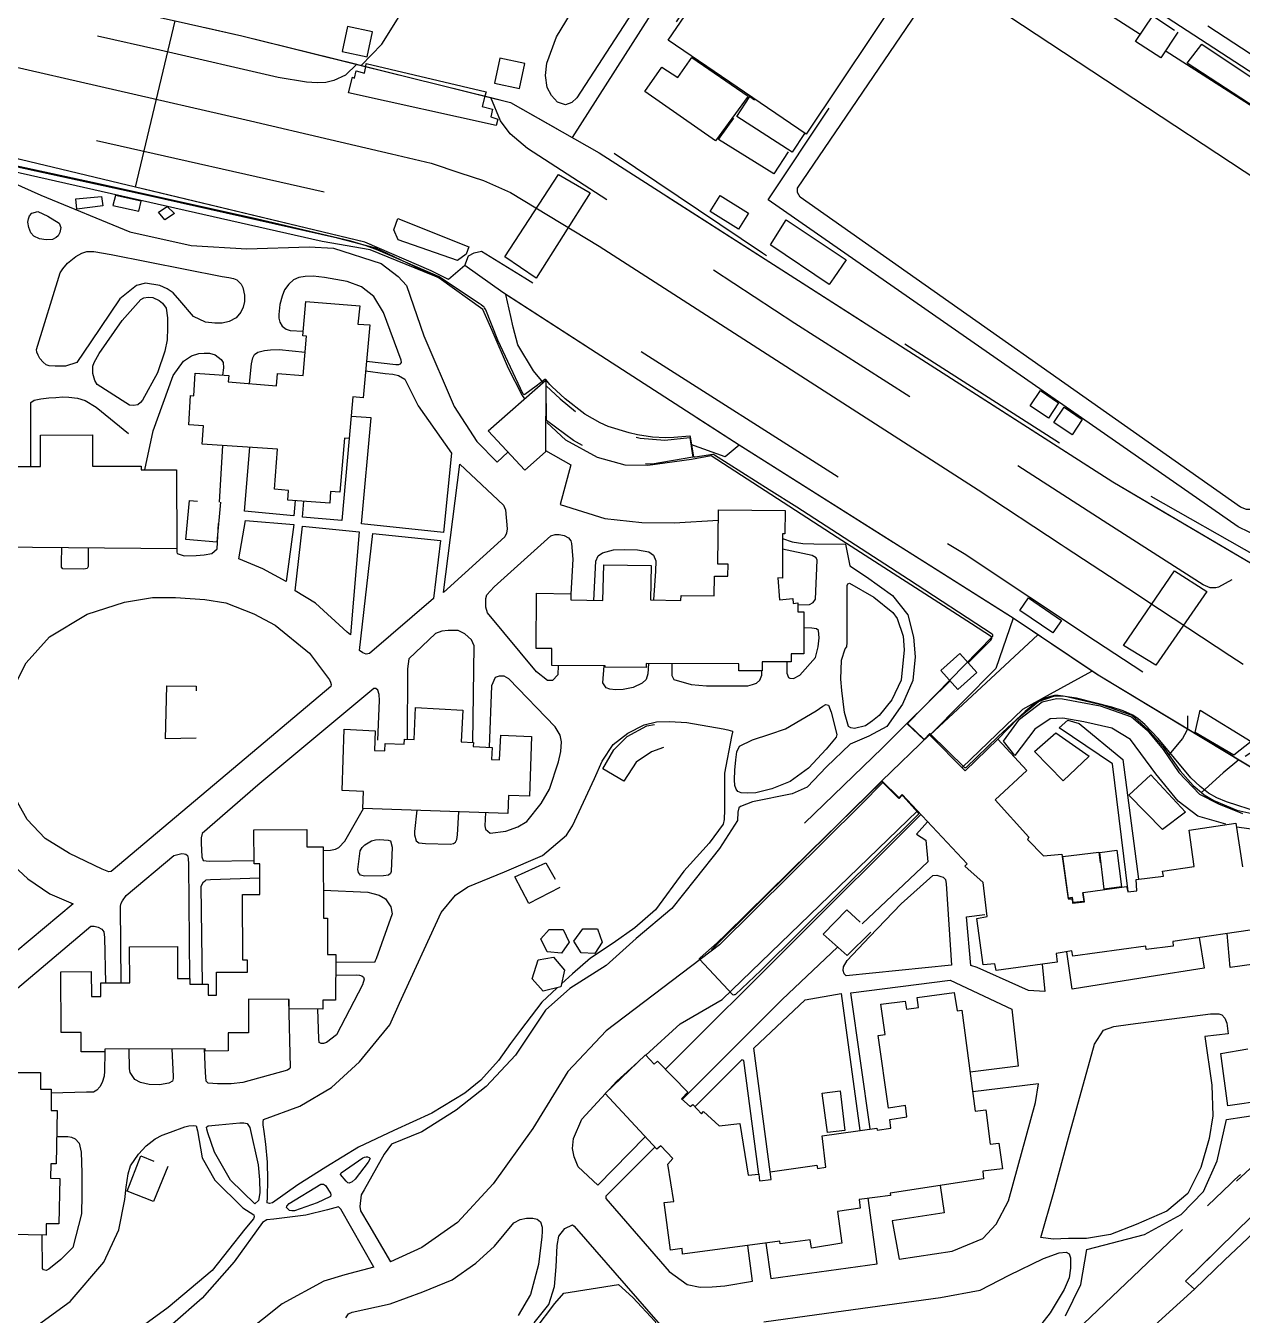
# Model space of a CAD drawing. Header units: millimetres. Extents: x 198785 to 203305, y 542885 to 545889.
# Drawn here: x 201172.5 to 201362.6, y 544609.9 to 544811.3 of the extents above; entities that cross this region are included whole.
import ezdxf

# ---------------------------------------------------------------- set-up
doc = ezdxf.new("R2010")
doc.units = ezdxf.units.MM
for name, pattern in [('FENCE_25K', [54.3, 28.7, -9.2, -16.4]), ('HIDDEN_BULD_25K', [28.8, 18.4, -10.4]), ('HIDDEN_EMD_25K', [50.97, 33.12, -5.36, 7.13, -5.36]), ('HIDDEN_IN_25K', [56.5, 36.5, -20])]:
    doc.linetypes.add(name, pattern=pattern)
for name, color, linetype in [('A0013114', 253, 'Continuous'), ('A0013118', 253, 'Continuous'), ('A0023214', 253, 'Continuous'), ('A0033324', 253, 'Continuous'), ('A0043325', 253, 'Continuous'), ('A0053326', 253, 'Continuous'), ('B0014111', 253, 'Continuous'), ('B0014115', 253, 'Continuous'), ('B0014116', 253, 'Continuous'), ('B0024120', 253, 'Continuous'), ('B0024127', 253, 'Continuous'), ('C0076117', 253, 'Continuous'), ('C0390130', 253, 'Continuous'), ('F0017111', 253, 'Continuous'), ('F0047224', 253, 'Continuous'), ('G0018117', 253, 'Continuous')]:
    doc.layers.add(name, color=color, linetype=linetype)

msp = doc.modelspace()

# ---------------------------------------------------------------- linework, layer by layer
at = {"layer": 'A0013114'}
for points in [[(201128.76, 544827.42), (201128.79, 544827.42), (201146.76, 544822.91), (201195.87, 544812.01), (201206.28, 544809.7), (201224.89, 544805.08), (201245.15, 544800.04), (201248.26, 544799.26), (201262.11, 544791.42), (201342.36, 544740.01), (201359.05, 544730.21), (201364.75, 544726.86)], [(201365.86, 544694.28), (201350.49, 544703.54), (201340.05, 544709.82), (201326.81, 544718.73), (201283.96, 544745.76), (201247.52, 544769.28), (201247.05, 544769.58), (201241.09, 544773.83), (201238.57, 544771.63), (201235.84, 544772.97), (201225.48, 544777.48), (201162.65, 544792.5), (201129.3, 544801.26), (201125.71, 544802.21), (201114.81, 544804.68), (201113.61, 544805.13), (201107.5, 544804.49), (201078.01, 544791.94), (201045.3, 544777.6)]]:
    msp.add_lwpolyline(points, dxfattribs=at)
at = {"layer": 'A0013118'}
for points in [[(201257.92, 544793.79), (201302.2, 544863.15), (201320.83, 544890.97), (201330.63, 544888.95), (201346.07, 544878.79), (201348.27, 544881.61), (201361.34, 544874), (201357.63, 544867.64), (201356.94, 544866.15), (201357.08, 544865.32)], [(201256.85, 544798.89), (201255.59, 544799.31), (201254.65, 544800.39), (201253.98, 544801.64), (201253.73, 544803.52), (201253.92, 544805.42), (201255.41, 544809.52), (201267.58, 544829.51), (201275.85, 544837.21), (201277.48, 544837.91), (201279.71, 544838.25), (201280.92, 544837.88), (201281.58, 544837.38), (201281.91, 544836.24), (201281.7, 544835.55), (201258.59, 544800.02), (201257.81, 544799.3), (201256.85, 544798.89)], [(201313.61, 544836.83), (201396.4, 544782.95), (201394.01, 544779.51), (201379.12, 544789.05)], [(201346.61, 544809.89), (201310.98, 544832.73)], [(201224.89, 544805.08), (201228.13, 544808.39), (201238.1, 544824.34)], [(201363.86, 544735.7), (201363.25, 544735.73), (201362.3, 544736.08), (201293.49, 544784.49), (201293.1, 544785.21), (201293.11, 544785.91), (201315.19, 544818.36), (201316.23, 544818.67), (201317.12, 544818.42), (201321.7, 544815.73), (201386.86, 544772.77), (201387.17, 544772.14), (201386.99, 544771.19), (201386.19, 544768.77), (201386.08, 544767.28), (201368.07, 544739.82), (201365, 544736.19), (201363.86, 544735.7)], [(201399.87, 544789.14), (201397.19, 544785.07), (201357.2, 544811.21)], [(201377.86, 544789.86), (201350.71, 544807.26)], [(201373.9, 544737.38), (201372.38, 544738.63), (201366.47, 544731.46), (201365.38, 544731.34), (201361.95, 544733), (201288.48, 544784.09), (201298.04, 544798.41)], [(201166.23, 544788.67), (201174.88, 544784.8), (201188.75, 544779.08), (201198.36, 544776.93), (201207.06, 544776.4), (201216.8, 544776.75), (201220.58, 544776.51), (201228.05, 544774.12), (201230.68, 544772.12), (201232.01, 544770.72), (201234.72, 544762.82), (201239.43, 544751.78), (201243, 544746.35), (201246.16, 544743.1), (201247.85, 544744.67)], [(201175.68, 544777.83), (201174.64, 544778), (201173.77, 544778.38), (201173.28, 544778.93), (201172.96, 544779.74), (201172.85, 544780.58), (201172.91, 544781.12), (201173.09, 544781.59), (201173.44, 544781.97), (201174.41, 544782.23), (201175.94, 544781.55), (201177.71, 544780.41), (201177.97, 544779.74), (201177.84, 544778.99), (201177.57, 544778.47), (201177.24, 544778.2), (201176.7, 544777.89), (201175.68, 544777.83)], [(201203.21, 544764.82), (201202.04, 544764.82), (201200.61, 544764.99), (201198.74, 544765.87), (201196.59, 544768.36), (201195.55, 544769.56), (201194.62, 544770.18), (201193.46, 544770.71), (201191.22, 544771.04), (201189.81, 544770.68), (201187.22, 544768.61), (201182.68, 544761.9), (201180.48, 544758.66), (201178.74, 544758.1), (201177.1, 544758.08), (201176.17, 544758.15), (201175.71, 544758.31), (201175.22, 544758.71), (201174.73, 544759.28), (201174.45, 544759.8), (201174.25, 544760.27), (201174.18, 544760.69), (201177.87, 544772.65), (201178.3, 544773.29), (201179.05, 544774.16), (201180.35, 544775.23), (201181.27, 544775.73), (201182.04, 544775.98), (201183.13, 544776.03), (201185.87, 544775.54), (201203.18, 544772.11), (201204.25, 544771.96), (201204.97, 544771.79), (201205.47, 544771.58), (201206.17, 544770.9), (201206.44, 544770.38), (201206.68, 544769.2), (201206.66, 544768.2), (201206.46, 544767.33), (201206.13, 544766.55), (201205.38, 544765.63), (201204.27, 544765.05), (201203.21, 544764.82)], [(201225.75, 544758.9), (201230.34, 544758.37), (201230.78, 544758.38), (201231.05, 544758.44), (201231.2, 544758.67), (201231.18, 544759.01), (201228.4, 544766.48), (201226.9, 544768.99), (201224.95, 544770.5), (201222.75, 544771.3), (201219.2, 544771.96), (201217.41, 544772.14), (201216.17, 544772.11), (201215.17, 544771.94), (201214.32, 544771.57), (201213.6, 544770.88), (201212.94, 544770.01), (201212.55, 544769.01), (201212.19, 544767.73), (201212.04, 544766.14), (201212.05, 544765.59), (201212.2, 544764.96), (201212.58, 544764.35), (201213.17, 544763.88), (201213.82, 544763.66), (201215.87, 544763.56)], [(201189.33, 544751.97), (201188.73, 544752.03), (201188.12, 544752.37), (201183.67, 544755.21), (201183.31, 544755.85), (201182.98, 544756.94), (201182.98, 544758.07), (201183.18, 544758.67), (201183.97, 544760.07), (201187.59, 544765.21), (201190.46, 544768.53), (201190.95, 544768.76), (201191.63, 544768.89), (201192.37, 544768.83), (201193.33, 544768.34), (201193.88, 544767.91), (201194.44, 544767.14), (201194.66, 544765.64), (201194.65, 544764.07), (201194.59, 544762.22), (201194.24, 544760.42), (201193.1, 544757.06), (201190.75, 544752.78), (201190.43, 544752.41), (201190, 544752.08), (201189.33, 544751.97)], [(201253.36, 544755.56), (201251.85, 544757.37), (201249.38, 544761.43), (201248.67, 544764.17), (201248.32, 544765.86), (201247.52, 544769.28)], [(201191.09, 544741.89), (201192.43, 544747.97), (201195.54, 544756.65), (201197.15, 544758.88), (201198.38, 544759.7), (201199.56, 544760.09), (201200.38, 544760.15), (201201.19, 544760.11), (201202.09, 544759.87), (201203.02, 544759.13), (201203.35, 544758.67), (201203.38, 544757.82), (201203.26, 544756.69)], [(201207.47, 544755.37), (201207.79, 544758.44), (201208, 544759.39), (201208.27, 544759.91), (201208.78, 544760.29), (201209.79, 544760.56), (201210.77, 544760.67), (201212.09, 544760.69), (201216.17, 544760.29)], [(201225.61, 544757.36), (201228.64, 544756.97), (201229.85, 544756.84), (201230.74, 544756.63), (201231.73, 544756.08), (201233.82, 544751.9), (201239, 544744.52), (201237.76, 544732.1), (201224.96, 544733.49), (201226.45, 544750.04), (201223.36, 544750.25)], [(201173.32, 544742.44), (201173.29, 544752.4), (201173.8, 544752.77), (201174.87, 544753), (201176.11, 544753.15), (201177.22, 544753.22), (201178.28, 544753.28), (201179.24, 544753.26), (201180.59, 544753.1), (201181.79, 544752.71), (201183.51, 544751.69), (201188.55, 544747.6)], [(201223.05, 544746.78), (201221.91, 544734.01), (201215.72, 544734.52), (201215.97, 544737)], [(201202.8, 544736.84), (201203.28, 544745.69)], [(201214.59, 544737.1), (201214.39, 544734.72), (201206.67, 544735.44), (201207.54, 544745.4)], [(201253.73, 544744.93), (201257.65, 544742.71), (201256.02, 544736.47), (201262.98, 544734.3), (201268.78, 544733.68), (201273.8, 544733.64), (201280.73, 544734.04)], [(201283.96, 544745.76), (201281.78, 544743.91), (201276.42, 544745.85)], [(201237.75, 544722.76), (201240.33, 544742.8), (201247.13, 544736.4), (201247.48, 544735.65), (201247.72, 544732.69), (201247.61, 544732.01), (201247.38, 544731.44), (201237.75, 544722.76)], [(201196.1, 544729.54), (201196.12, 544729.03), (201196.15, 544728.81), (201197.27, 544728.47), (201199.12, 544728.5), (201200.39, 544728.61), (201201.58, 544728.84), (201202.4, 544729.56), (201202.62, 544733.51)], [(201213.17, 544724.46), (201209.55, 544726.45), (201205.81, 544728.01), (201206.82, 544734.01), (201214.41, 544733.35), (201213.17, 544724.46)], [(201223.22, 544716.14), (201222.7, 544716.55), (201217.76, 544721.09), (201214.59, 544723.01), (201215.74, 544733.11), (201224.6, 544732.22), (201223.22, 544716.14)], [(201225.68, 544713.1), (201225.19, 544713.3), (201224.67, 544713.68), (201226.74, 544731.94), (201237.3, 544730.87), (201236.22, 544721.81), (201226.2, 544713.2), (201225.68, 544713.1)], [(201290.73, 544731.16), (201292.27, 544730.64), (201293.93, 544730.41), (201295.65, 544730.33), (201300.58, 544730.3), (201301.25, 544726.93), (201303.86, 544725.2), (201307.93, 544722.26), (201310.32, 544719.27), (201311.23, 544715.78), (201311.47, 544712.68), (201311.09, 544708.98), (201309.51, 544705.32), (201307.03, 544701.83), (201304.24, 544700.28), (201301.33, 544699.07), (201297.64, 544695.51), (201294.6, 544692.35), (201292.25, 544691.28), (201286.08, 544690.05), (201284.19, 544689.34), (201283.9, 544689.13), (201283.77, 544688.43), (201283.69, 544687.14), (201280.92, 544682.74), (201277.11, 544677.96), (201273.46, 544673.4), (201267.86, 544668.71), (201263.18, 544664.49), (201257.5, 544660.89), (201253.72, 544657.52), (201249, 544650.47), (201244.44, 544645.6), (201239.78, 544641.9), (201234.38, 544638.5), (201229.65, 544636.56), (201228.51, 544635.01), (201225.36, 544629.45), (201224.91, 544628.65), (201224.7, 544626.85), (201224.83, 544626.17), (201226.11, 544624), (201229.49, 544618.21)], [(201255.71, 544711.33), (201255.62, 544709.88), (201254.82, 544708.99), (201254.05, 544709.02), (201252.29, 544710.36), (201244.65, 544719.58), (201244.38, 544720.43), (201244.41, 544721.8), (201244.57, 544722.38), (201245.71, 544723.62), (201254.54, 544731.6), (201255.2, 544731.79), (201255.87, 544731.82), (201256.61, 544731.63), (201257.3, 544731.26), (201257.69, 544730.84), (201257.8, 544730.4), (201257.96, 544727.96), (201257.69, 544722.5)], [(201182.23, 544729.68), (201182.27, 544727.21), (201182.25, 544726.81), (201182.1, 544726.51), (201181.56, 544726.37), (201178.3, 544726.46), (201178.1, 544726.71), (201178.11, 544727.42), (201178.13, 544729.72)], [(201261.28, 544721.52), (201261.57, 544727.62), (201261.96, 544728.46), (201262.61, 544728.94), (201264.34, 544729.39), (201266.07, 544729.46), (201268.09, 544729.43), (201269.87, 544729.1), (201270.59, 544728.56), (201270.97, 544727.7), (201270.92, 544726.06), (201270.58, 544721.58)], [(201293.13, 544720.83), (201294.96, 544720.85), (201295.53, 544721.17), (201295.91, 544721.72), (201296.18, 544727.8), (201296.02, 544728.18), (201295.4, 544728.54), (201290.73, 544729.5)], [(201301.98, 544701.48), (201301.43, 544701.59), (201301.06, 544701.82), (201300.41, 544704), (201300.01, 544707.46), (201299.85, 544709.19), (201299.95, 544712.16), (201300.54, 544713.93), (201300.8, 544714.27), (201300.84, 544714.94), (201300.84, 544723.82), (201300.95, 544724.09), (201301.2, 544724.19), (201305.02, 544721.99), (201307.96, 544719.6), (201308.68, 544718.66), (201309.62, 544715.9), (201309.77, 544713.77), (201309.31, 544709.05), (201307.82, 544706), (201305.83, 544703.52), (201304.83, 544702.71), (201303.71, 544701.93), (201301.98, 544701.48)], [(201170.01, 544706.69), (201172.55, 544711.78), (201176.24, 544715.82), (201182.1, 544719.37), (201187.91, 544721.23), (201192.3, 544721.97), (201195.92, 544721.95), (201200.47, 544721.67), (201203.74, 544721.13), (201208.16, 544719.43), (201211.47, 544717.65), (201216.85, 544713.25), (201219.95, 544709.12), (201220.14, 544708.74), (201220.21, 544708.36), (201220.17, 544708.07), (201203.96, 544694.42), (201185.83, 544679.19), (201185.47, 544679.11)], [(201242.35, 544699.34), (201242.59, 544714.41), (201242.14, 544715.36), (201241.09, 544716.31), (201240.06, 544716.8), (201238.52, 544716.8), (201237.52, 544716.68), (201236.52, 544716.34), (201232.34, 544712.39), (201232.13, 544710.84), (201232.11, 544699.81)], [(201291.44, 544711.92), (201291.4, 544710.12), (201291.66, 544709.49), (201291.88, 544709.35), (201292.45, 544709.32), (201293.46, 544709.84), (201295.88, 544712.57), (201296.31, 544714.27), (201296.46, 544715.64), (201296.35, 544716.79), (201296.05, 544717.08), (201295.32, 544717.17), (201294.09, 544717.22)], [(201330.64, 544716.15), (201313.75, 544700.44)], [(201269.82, 544711.65), (201269.7, 544710.03), (201269.45, 544709.18), (201268.84, 544708.6), (201267.4, 544707.92), (201265.87, 544707.6), (201264.63, 544707.56), (201263.76, 544707.65), (201263.18, 544707.86), (201262.69, 544708.64), (201262.86, 544711.31)], [(201273.45, 544711.63), (201273.44, 544709.8), (201273.75, 544709.14), (201276.49, 544708.38), (201278.88, 544708.17), (201285.32, 544708.18), (201286.04, 544708.37), (201286.67, 544708.6), (201287.18, 544709.03), (201287.52, 544709.82), (201287.51, 544710.52)], [(201244.32, 544688.37), (201244.23, 544686.31), (201244.35, 544685.79), (201245.05, 544685.18), (201247.53, 544685.47), (201249.4, 544686.14), (201250.79, 544686.98), (201253.06, 544689.81), (201254.33, 544692.03), (201255.75, 544696.27), (201256.11, 544697.92), (201256.19, 544699.4), (201255.99, 544700.44), (201255.24, 544701.76), (201247.98, 544709.27), (201247.24, 544709.66), (201246.45, 544709.68), (201245.86, 544709.45), (201245.25, 544708.17), (201244.89, 544698.57)], [(201227.54, 544699.68), (201227.79, 544705.9), (201227.7, 544706.83), (201227.5, 544707.51), (201227.2, 544707.75), (201226.9, 544707.75), (201208.78, 544692.66), (201200.07, 544685.11), (201199.93, 544684.45), (201199.89, 544683.58), (201200, 544681.47), (201200.22, 544680.91), (201201.17, 544680.77), (201208.17, 544680.91)], [(201285.23, 544691.38), (201284.3, 544691.45), (201283.79, 544691.65), (201283.5, 544692.01), (201283.31, 544692.61), (201283.25, 544693.5), (201283.29, 544694.97), (201283.44, 544696.62), (201283.63, 544697.84), (201284, 544698.74), (201286.06, 544699.71), (201288.75, 544700.6), (201291.23, 544701.47), (201295.99, 544704.25), (201297.07, 544705.01), (201297.54, 544705.26), (201297.91, 544705.16), (201298.33, 544704.06), (201299.22, 544700.55), (201299.14, 544700.16), (201297.57, 544698.29), (201294.79, 544695.32), (201291.94, 544693.24), (201289.09, 544692.07), (201286.59, 544691.44), (201285.23, 544691.38)], [(201255.54, 544660.99), (201253.14, 544658.77), (201249.79, 544654.41), (201248.25, 544652.28), (201246.38, 544649.67), (201243.63, 544646.59), (201241.09, 544644.55), (201235.94, 544641.41), (201229.99, 544638.72), (201224.48, 544636.12), (201219.38, 544632.99), (201215.01, 544630.24), (201211.08, 544627.43), (201210.57, 544627.29), (201210.24, 544627.43), (201210.26, 544628.28), (201210.35, 544631.03), (201210.26, 544633.77), (201210.01, 544636.6), (201209.77, 544638.57), (201209.59, 544639.59), (201209.59, 544640.07), (201209.66, 544640.45), (201215.32, 544642.54), (201220.27, 544645.45), (201224.65, 544649.46), (201229.39, 544655.23), (201230.89, 544658.58), (201237.43, 544672.74), (201239.67, 544675.48), (201241.59, 544676.77), (201247.3, 544679.14), (201253.22, 544681.69), (201257.01, 544684.86), (201257.94, 544686.32), (201261.39, 544693.7), (201262.55, 544696.39), (201264.29, 544698.99), (201266.59, 544700.77), (201269.12, 544702.07), (201271.08, 544702.55), (201273.08, 544702.62), (201275.82, 544702.44), (201281.48, 544701.47), (201282.18, 544701.31), (201282.91, 544701.09), (201282.92, 544700.91), (201282.76, 544700.26), (201281.69, 544694.5), (201281.7, 544688.8), (201281.63, 544687.27), (201281.49, 544686.54), (201279.27, 544683.6), (201275.33, 544679.23), (201270.91, 544673.2), (201267.66, 544670.37), (201264.29, 544667.99), (201260.74, 544665.64), (201257.91, 544663.2), (201256.22, 544661.63)], [(201344.75, 544676.02), (201342.33, 544695.99), (201333.95, 544701.63), (201335.35, 544702.79), (201337.1, 544702.3), (201343.94, 544696.65), (201346.39, 544677.96)], [(201354.01, 544701.42), (201353.54, 544700.5), (201353.25, 544699.94), (201351.11, 544697.39)], [(201362.02, 544696.59), (201359.58, 544694.58), (201356.19, 544691.5)], [(201185.47, 544679.11), (201184.44, 544679.53), (201179.32, 544681.97), (201175.53, 544684.33), (201172.75, 544687.31), (201170.47, 544691.28)], [(201219, 544682.44), (201220.13, 544682.51), (201220.88, 544682.65), (201221.4, 544682.93), (201222.36, 544683.89), (201225.26, 544689.02)], [(201233.63, 544688.73), (201233.22, 544685.44), (201233.27, 544684.89), (201233.53, 544683.96), (201233.93, 544683.66), (201234.96, 544683.56), (201238.87, 544683.42), (201239.33, 544683.54), (201239.64, 544683.75), (201239.85, 544684.17), (201239.95, 544684.87), (201240.19, 544688.51)], [(201167.77, 544663.79), (201163.71, 544668.92), (201166.08, 544671.65), (201160.01, 544679.39), (201159.74, 544682.36), (201165.54, 544682.42), (201168.1, 544682.36), (201169.23, 544681.36), (201172.81, 544678.02), (201176.29, 544675.68), (201179.91, 544674.1), (201168.7, 544664.75), (201167.77, 544663.79)], [(201225.41, 544678.42), (201224.81, 544678.59), (201224.51, 544678.99), (201224.41, 544679.5), (201224.74, 544682.42), (201225.06, 544682.89), (201225.47, 544683.31), (201226.55, 544683.95), (201227.16, 544684.1), (201227.78, 544684.14), (201228.45, 544684.13), (201229.13, 544684.06), (201229.52, 544683.98), (201229.78, 544682.97), (201229.61, 544679.19), (201229.5, 544678.84), (201229.17, 544678.61), (201228.38, 544678.48), (201225.41, 544678.42)], [(201187.43, 544661.78), (201187.29, 544673.74), (201187.41, 544674.21), (201187.6, 544674.61), (201188.2, 544675.41), (201195.64, 544681.67), (201196.88, 544681.97), (201197.24, 544681.95), (201197.54, 544681.87), (201197.76, 544681.65), (201197.88, 544681.24), (201197.92, 544680.27), (201198.09, 544662.48)], [(201300.68, 544662.89), (201300.36, 544663.2), (201300.21, 544663.72), (201300.28, 544664.27), (201300.84, 544665.24), (201304.33, 544668.97), (201309.27, 544674.11), (201314.21, 544678.52), (201314.85, 544678.57), (201315.47, 544678.41), (201315.86, 544678.27), (201316.19, 544677.92), (201316.32, 544677.22), (201317.17, 544664.56), (201300.68, 544662.89)], [(201200.11, 544661.57), (201199.91, 544676.84), (201200.06, 544677.17), (201200.3, 544677.53), (201200.53, 544677.73), (201200.71, 544677.86), (201201.35, 544677.91), (201209.08, 544678.16)], [(201219.02, 544676.26), (201225.95, 544675.93), (201226.76, 544675.75), (201227.72, 544675.47), (201228.72, 544674.92), (201229.55, 544673.64), (201229.73, 544672.53), (201227.23, 544665.54), (201227.11, 544665.21), (201226.98, 544664.97), (201220.95, 544664.99)], [(201166.27, 544643.47), (201159.51, 544643.19), (201158.35, 544643.1), (201157.24, 544643.11), (201156.23, 544643.25), (201155.39, 544643.61), (201154.77, 544644.06), (201154.28, 544644.54), (201153.98, 544645.19), (201153.94, 544645.79), (201154.1, 544646.41), (201155.6, 544647.93), (201171.22, 544660.95), (201182.65, 544670.62), (201183.18, 544670.63), (201183.83, 544670.47), (201184.39, 544670.15), (201184.69, 544669.76), (201184.8, 544668.87), (201184.97, 544661.77)], [(201234.84, 544504.29), (201238.99, 544507.69), (201260.25, 544527.13), (201272.54, 544538.37), (201306.33, 544569.36), (201350.66, 544609.86), (201355.11, 544613.92), (201353.71, 544615.17), (201361.46, 544622.77), (201371.98, 544633.08), (201407.38, 544667.83), (201406.77, 544669.5)], [(201220.93, 544662.99), (201224.13, 544663.03), (201224.64, 544662.96), (201225.02, 544662.87), (201225.3, 544662.68), (201225.39, 544662.33), (201225.11, 544661.49), (201221.07, 544653.67), (201219.47, 544652.45), (201219.03, 544652.31), (201218.67, 544652.32), (201218.37, 544652.45), (201218.28, 544653.05), (201218.12, 544657.66)], [(201213.57, 544659.18), (201213.84, 544648.57), (201213.79, 544648.42), (201213.38, 544648.16), (201206.4, 544646.23), (201204.6, 544646.02), (201202.47, 544645.98), (201201.01, 544646.12), (201200.69, 544646.41), (201200.57, 544647.75), (201200.45, 544651.48)], [(201184.86, 544651.01), (201184.82, 544648), (201184.73, 544647.18), (201184.42, 544646.23), (201184.06, 544645.52), (201183.6, 544644.99), (201183.07, 544644.71), (201182.02, 544644.68), (201176.46, 544644.57)], [(201195.31, 544651.46), (201195.55, 544647.14), (201195.54, 544646.84), (201195.41, 544646.42), (201194.88, 544646.1), (201193.38, 544645.87), (201191.8, 544645.92), (201190.43, 544646.2), (201189.56, 544646.7), (201188.82, 544647.76), (201188.73, 544648.32), (201188.67, 544651.44)], [(201208.32, 544627.28), (201204.48, 544630.98), (201202.02, 544635.32), (201200.97, 544638.37), (201200.82, 544638.9), (201200.77, 544639.22), (201200.99, 544639.46), (201202.68, 544639.58), (201205.96, 544639.92), (201206.6, 544639.92), (201207.1, 544639.82), (201207.52, 544639.2), (201208.82, 544633.35), (201209.05, 544630.99), (201209.07, 544628.98), (201208.89, 544627.76), (201208.32, 544627.28)], [(201174.52, 544608.39), (201179.43, 544612.03), (201184.72, 544618.15), (201187.06, 544623.22), (201187.96, 544627.93), (201188.18, 544629.85), (201188.48, 544631.97), (201188.87, 544633.22), (201190.1, 544635), (201191.31, 544636.32), (201192.72, 544637.43), (201193.81, 544637.99), (201195.1, 544638.43), (201197.34, 544639.31), (201197.97, 544639.44), (201198.73, 544639.48), (201199.13, 544639.44), (201199.35, 544638.64), (201200.08, 544634.46), (201202.07, 544630.98), (201206.41, 544626.63), (201208.12, 544625.55), (201208.19, 544625.22), (201208.1, 544624.94), (201206.76, 544623.31), (201201.63, 544616.85), (201194.78, 544611.07), (201188.04, 544606.17)], [(201177.33, 544637.8), (201177.68, 544637.78), (201179.1, 544637.79), (201179.65, 544637.68), (201180.24, 544637.4), (201180.84, 544636.72), (201181.18, 544635.35), (201181.29, 544632.1), (201181.27, 544628.68), (201181.21, 544625.71), (201179.84, 544620.44), (201177.96, 544618.55), (201176.12, 544617.06), (201175.68, 544616.87), (201175.27, 544616.94), (201175.13, 544617.15), (201175.09, 544622.37)], [(201223.04, 544630.49), (201222.83, 544630.54), (201222.58, 544630.78), (201221.7, 544631.84), (201221.78, 544632.11), (201225.15, 544634.47), (201225.44, 544634.57), (201225.7, 544634.62), (201225.92, 544634.6), (201226.18, 544634.49), (201226.32, 544634.33), (201226.03, 544633.75), (201223.98, 544631.09), (201223.52, 544630.69), (201223.04, 544630.49)], [(201214.49, 544626.18), (201214.09, 544626.18), (201213.69, 544626.24), (201213.25, 544626.69), (201213.28, 544626.92), (201213.68, 544627.3), (201218.63, 544630.32), (201219.03, 544630.32), (201219.36, 544630.12), (201220.12, 544628.92), (201220.18, 544628.66), (201220.11, 544628.41), (201219.99, 544628.35), (201218.02, 544627.42), (201214.49, 544626.18)], [(201226.91, 544617.39), (201221.74, 544626.41), (201221.39, 544626.77), (201219.67, 544626.3), (201216.25, 544625.49), (201211.24, 544624.86), (201210.19, 544624.78), (201209.49, 544624.34), (201205.06, 544618.22), (201200.07, 544612.54), (201195.44, 544608.44)], [(201222.53, 544609.47), (201222.95, 544610.08), (201223.49, 544610.34), (201229.42, 544611.64), (201234.55, 544613.54), (201239.13, 544615.38), (201242.83, 544617.98), (201245.74, 544620.63), (201248.77, 544624.29), (201249.77, 544624.79), (201250.74, 544625.01), (201251.71, 544625.04), (201252.39, 544624.88), (201252.92, 544624.47), (201253.17, 544623.6), (201253.19, 544622.95), (201253.13, 544622.08), (201252.62, 544617.8), (201251.35, 544613.08), (201249.43, 544609.8)], [(201251.94, 544608.66), (201254.23, 544611.54), (201255.11, 544614.33), (201255.37, 544617.42), (201255.51, 544620.75), (201255.79, 544622.21), (201256.72, 544623.4), (201257.93, 544624), (201258.2, 544623.77), (201274.43, 544605.14)]]:
    msp.add_lwpolyline(points, dxfattribs=at)
at = {"layer": 'A0023214'}
msp.add_lwpolyline([(201129.03, 544814.24), (201147.6, 544810.14), (201206.28, 544796.74), (201207.63, 544796.42), (201220.05, 544793.51), (201229.66, 544791.25), (201235.83, 544789.8), (201240.35, 544788.31), (201244.04, 544787.09), (201248.26, 544785.21), (201262.11, 544776.82), (201321.33, 544738.77), (201334.27, 544730.26), (201334.92, 544729.84), (201344.72, 544723.4), (201349.67, 544720.14), (201360.65, 544712.93), (201362.73, 544711.56)], dxfattribs=at)
at = {"layer": 'A0033324', "linetype": 'HIDDEN_IN_25K', "flags": 128}
for points in [[(201219.41, 544802.4), (201218.06, 544802.34), (201216.37, 544802.46), (201211.96, 544803.2), (201193.46, 544807.43), (201136.36, 544820.45), (201134.57, 544820.89), (201131.14, 544823.2), (201128.79, 544827.42), (201146.76, 544822.91), (201195.87, 544812.01), (201206.28, 544809.7), (201224.22, 544805.24), (201222.46, 544803.56), (201220.66, 544802.72), (201219.41, 544802.4)], [(201128.56, 544806.33), (201156.93, 544799.38), (201226.64, 544783.61), (201228.59, 544781.39), (201229.63, 544779.5), (201229.8, 544778.3), (201229.56, 544775.7), (201225.48, 544777.48), (201162.65, 544792.5), (201129.3, 544801.26), (201125.71, 544802.21), (201114.81, 544804.68), (201113.61, 544805.13), (201107.5, 544804.49), (201078.01, 544791.94), (201045.3, 544777.6), (201047.98, 544753.71), (201059.77, 544710.29), (201063.95, 544688.44), (201068.07, 544681.1), (201069.67, 544674), (201072.27, 544662.4), (201073.25, 544657.09), (201074.04, 544652.81), (201070.94, 544654.79), (201069.9, 544655.95), (201068.62, 544660.59), (201064.69, 544678.69), (201061.25, 544683.93), (201058.23, 544698.47), (201055.16, 544708.99), (201050.14, 544727.29), (201037.98, 544768.14), (201037.22, 544772.5), (201037.11, 544773.67), (201037.13, 544774.14), (201037.17, 544774.96), (201037.26, 544775.77), (201037.42, 544776.45), (201037.73, 544777.13), (201038.38, 544778.13), (201039.51, 544779.03), (201040.69, 544779.62), (201042.71, 544780.71), (201096.32, 544804.46), (201110.01, 544809.51), (201111.01, 544809.71), (201111.97, 544809.85), (201113.02, 544809.77), (201113.82, 544809.65), (201114.99, 544809.5), (201116.98, 544809.17), (201128.56, 544806.33)], [(201358.45, 544723.49), (201357.57, 544723.47), (201356.47, 544723.95), (201341.59, 544733.49), (201322.07, 544746), (201292.65, 544764.75), (201266.08, 544782.29), (201250.89, 544792.11), (201248.19, 544794.37), (201246.68, 544796.44), (201245.15, 544800.04), (201248.26, 544799.26), (201262.11, 544791.42), (201342.36, 544740.01), (201364.75, 544726.86), (201358.86, 544723.6), (201358.45, 544723.49)], [(201354.04, 544703.5), (201354.01, 544701.42), (201350.49, 544703.54), (201340.05, 544709.82), (201338.86, 544710.62), (201326.81, 544718.73), (201283.96, 544745.76), (201247.05, 544769.58), (201241.09, 544773.83), (201241.69, 544775.35), (201242.55, 544775.8), (201243.73, 544776.07), (201250.49, 544771.9), (201303.37, 544738.35), (201319.13, 544728.82), (201339.64, 544715.2), (201353.03, 544706.39), (201353.79, 544705.3), (201354.04, 544703.5)], [(201408.82, 544671.71), (201406.77, 544669.5), (201405.76, 544670.26), (201365.86, 544694.28), (201362.02, 544696.59), (201363.74, 544697.64), (201364.6, 544697.73), (201365.64, 544697.71), (201366.95, 544697.56), (201373.4, 544693.53), (201383.36, 544687.32), (201406.04, 544672.79), (201408.82, 544671.71)], [(201406.77, 544669.5), (201408.82, 544671.71), (201408.85, 544671.69), (201410.38, 544670.13), (201410.58, 544669.09), (201410.42, 544667.67), (201409.93, 544666.29), (201407.74, 544664.03), (201359.81, 544618.45), (201355.11, 544613.92), (201353.71, 544615.17), (201361.46, 544622.77), (201371.98, 544633.08), (201407.38, 544667.83), (201406.77, 544669.5)]]:
    msp.add_lwpolyline(points, dxfattribs=at)
at = {"layer": 'A0043325'}
for points in [[(201225.71, 544805.35), (201244.44, 544800.97), (201244.25, 544800.26), (201243.84, 544798.66), (201245.44, 544798.23), (201245.17, 544797.04), (201246.25, 544796.66), (201245.98, 544795.7), (201222.91, 544800.78), (201223.57, 544803.21), (201223.89, 544803.09), (201224.15, 544804.25), (201225.43, 544803.88), (201225.62, 544804.89), (201225.71, 544805.35)], [(201260.7, 544785.18), (201252.24, 544771.84), (201247.35, 544775.15), (201255.73, 544788.05), (201260.7, 544785.18)], [(201241.34, 544775.6), (201239.94, 544774.6), (201230.67, 544777.83), (201230, 544779.39), (201230.66, 544781.14), (201241.74, 544776.76), (201241.34, 544775.6)], [(201357.04, 544722.89), (201349.06, 544711.38), (201344.04, 544714.45), (201351.98, 544726.13), (201357.04, 544722.89)], [(201334.35, 544718.38), (201333, 544716.47), (201327.81, 544719.92), (201329.18, 544721.89), (201334.35, 544718.38)], [(201363.96, 544699.48), (201361.24, 544697.32), (201355.23, 544700.89), (201356.01, 544704.36), (201363.96, 544699.48)]]:
    msp.add_lwpolyline(points, dxfattribs=at)
at = {"layer": 'A0053326'}
msp.add_lwpolyline([(201405.76, 544670.26), (201340.05, 544709.82), (201326.81, 544718.73), (201325.96, 544719.27), (201283.96, 544745.76), (201247.52, 544769.28), (201247.05, 544769.58), (201241.09, 544773.83), (201238.57, 544771.63), (201235.84, 544772.97), (201225.48, 544777.48), (201189.63, 544786.05), (201195.87, 544812.01), (201206.28, 544809.7), (201225.62, 544804.89), (201244.25, 544800.26), (201248.26, 544799.26), (201262.11, 544791.42), (201342.36, 544740.01), (201364.75, 544726.86)], dxfattribs=at)
at = {"layer": 'B0014111'}
for points in [[(201310.14, 544817.79), (201294.45, 544794.32), (201272.9, 544809.03), (201288.59, 544832.02), (201310.14, 544817.79)], [(201276.59, 544806.3), (201285.37, 544800.27), (201280.25, 544793.29), (201269.22, 544800.98), (201271.89, 544804.8), (201274.4, 544803.17), (201276.59, 544806.3)], [(201298.74, 544771.88), (201298.02, 544770.84), (201288.93, 544777.02), (201288.88, 544777.06), (201291.3, 544780.93), (201300.71, 544774.73), (201298.74, 544771.88)], [(201253.73, 544744.74), (201250.47, 544741.84), (201244.75, 544748.02), (201253.75, 544755.9), (201253.73, 544744.74)]]:
    msp.add_lwpolyline(points, dxfattribs=at)
at = {"layer": 'B0014115'}
for points in [[(201226.24, 544764.53), (201225.25, 544753.15), (201223.62, 544753.3), (201223.05, 544746.78), (201222.31, 544746.84), (201221.57, 544738.41), (201220.14, 544738.52), (201220, 544736.69), (201213.44, 544737.19), (201213.56, 544738.69), (201211.36, 544738.86), (201211.84, 544745.11), (201200.06, 544745.91), (201200.26, 544748.79), (201197.96, 544748.95), (201198.27, 544753.49), (201198.76, 544753.46), (201199, 544756.98), (201204.23, 544756.62), (201204.15, 544755.65), (201211.69, 544755.01), (201211.85, 544756.97), (201215.86, 544756.63), (201216.38, 544762.76), (201215.8, 544762.81), (201216.27, 544768.22), (201224.72, 544767.5), (201224.41, 544764.66), (201226.24, 544764.53)], [(201182.92, 544747.35), (201182.93, 544742.47), (201190.52, 544742.48), (201190.52, 544741.89), (201196.04, 544741.91), (201196.1, 544729.54), (201162.22, 544729.88), (201162.2, 544741.26), (201168.22, 544741.27), (201168.22, 544742.42), (201174.83, 544742.44), (201174.82, 544747.33), (201182.92, 544747.35)], [(201291.18, 544735.53), (201291.12, 544731.9), (201290.73, 544731.9), (201290.74, 544724.99), (201289.99, 544725.05), (201290.29, 544721.61), (201292.34, 544721.79), (201292.4, 544721.04), (201293.13, 544721.11), (201293.13, 544719.73), (201294.09, 544719.73), (201294.07, 544713.17), (201292.12, 544713.18), (201292.11, 544711.92), (201287.57, 544711.94), (201287.56, 544710.52), (201283.94, 544710.53), (201283.94, 544711.6), (201269.44, 544711.65), (201269.43, 544711.04), (201263.02, 544711.06), (201263.02, 544711.31), (201254.7, 544711.33), (201254.7, 544713.99), (201252.27, 544713.99), (201252.3, 544722.66), (201257.69, 544722.53), (201257.66, 544721.61), (201262.68, 544721.49), (201262.81, 544727.07), (201270.21, 544726.97), (201270.13, 544721.59), (201274.88, 544721.52), (201274.9, 544722.3), (201280.06, 544722.23), (201280.1, 544725.3), (201282.22, 544725.27), (201282.25, 544727.15), (201280.63, 544727.18), (201280.75, 544735.68), (201291.18, 544735.53)], [(201240.8, 544704.38), (201240.54, 544699.44), (201242.46, 544699.33), (201242.43, 544698.7), (201245.37, 544698.55), (201245.27, 544696.68), (201246.55, 544696.61), (201246.75, 544700.47), (201251.51, 544700.26), (201251.19, 544690.91), (201247.94, 544691.02), (201247.85, 544688.25), (201225.16, 544689.02), (201225.26, 544691.68), (201221.92, 544691.8), (201222.25, 544701.38), (201227.12, 544701.16), (201226.98, 544698.08), (201228.62, 544698.01), (201228.67, 544699.18), (201231.64, 544699.04), (201231.68, 544699.83), (201233.17, 544699.76), (201233.4, 544704.77), (201240.8, 544704.38)], [(201365.93, 544670.34), (201351.74, 544668.22), (201351.79, 544667.53), (201347.55, 544666.97), (201347.51, 544667.5), (201336.12, 544665.93), (201335.96, 544666.77), (201333.48, 544666.37), (201333.64, 544665.02), (201324.13, 544663.73), (201323.94, 544664.77), (201322.12, 544664.58), (201321.13, 544671.84), (201322.73, 544672.13), (201322.08, 544677.47), (201319.21, 544679.99), (201319.59, 544680.39), (201309.43, 544691.17), (201309.18, 544690.95), (201308.95, 544690.65), (201306.25, 544693.33), (201313.69, 544700.5)], [(201313.69, 544700.5), (201319.29, 544694.91), (201324.39, 544699.86), (201328.9, 544694.92), (201323.98, 544690.35), (201329.24, 544684.52), (201329, 544684.19), (201331.55, 544681.59), (201334.37, 544681.89), (201335.38, 544674.89), (201335.98, 544674.9), (201336.08, 544674.2), (201337.91, 544674.45), (201337.72, 544675.87), (201344.51, 544676.84), (201344.7, 544676.01), (201346.1, 544676.17), (201346.02, 544677.91), (201350.28, 544678.46), (201350.11, 544679.22), (201355.06, 544679.94), (201354.29, 544685.63), (201361.55, 544686.7), (201362.62, 544679.91)], [(201218.99, 544683.03), (201219.04, 544671.88), (201219.65, 544671.88), (201219.67, 544666.2), (201220.96, 544666.21), (201220.9, 544659.06), (201218.94, 544659.08), (201218.93, 544657.66), (201213.64, 544657.7), (201213.65, 544659.18), (201207.3, 544659.24), (201207.3, 544653.98), (201204.12, 544653.98), (201204.13, 544651.14), (201200.52, 544651.13), (201200.53, 544651.48), (201184.86, 544651.42), (201184.86, 544651.01), (201181.18, 544651), (201181.17, 544654.01), (201178.02, 544654), (201177.98, 544663.52), (201182.75, 544663.54), (201182.76, 544659.63), (201184.23, 544659.64), (201184.23, 544661.77), (201188.76, 544661.79), (201188.73, 544667.41), (201196.21, 544667.44), (201196.23, 544662.48), (201198.15, 544662.48), (201198.16, 544661.56), (201201.02, 544661.57), (201201.02, 544659.86), (201202.3, 544659.87), (201202.29, 544663.44), (201207.17, 544663.46), (201207.16, 544665.32), (201206.41, 544665.32), (201206.37, 544675.56), (201209.09, 544675.57), (201209.07, 544680.39), (201208.17, 544680.38), (201208.15, 544685.7), (201216.43, 544685.73), (201216.44, 544683.02), (201218.99, 544683.03)], [(201317.58, 544660.25), (201318.02, 544657.41), (201318.74, 544657.53), (201320.86, 544641.73), (201322.52, 544641.94), (201323.2, 544636.57), (201324.55, 544636.73), (201325.14, 544632.72), (201322.05, 544632.36), (201322.14, 544631.14), (201307.59, 544628.95), (201307.61, 544628.58), (201302.71, 544627.95), (201302.89, 544626.6), (201299.35, 544626.07), (201300.02, 544621.09), (201295.26, 544620.34), (201295.06, 544621.65), (201290.39, 544621.01), (201290.32, 544621.43), (201275.12, 544619.38), (201275.09, 544620.3), (201273.26, 544620.01), (201272.24, 544627.46), (201273.76, 544627.62), (201272.84, 544633.43), (201273.6, 544634.34), (201271.72, 544636.31), (201271.1, 544635.78), (201263.03, 544644.51), (201269.36, 544650.53), (201270.7, 544649.1), (201271.23, 544649.53), (201275.95, 544644.7), (201274.98, 544643.65), (201276.31, 544642.44), (201276.72, 544642.79), (201278.09, 544641.33), (201278.4, 544641.69), (201280.86, 544639.46), (201284.08, 544639.83), (201285.4, 544631.76), (201287.03, 544631.89), (201287.14, 544630.87), (201288.97, 544631.07), (201288.82, 544632.27), (201296.11, 544633.31), (201296.22, 544632.8), (201297.53, 544632.99), (201296.93, 544637.9), (201305.47, 544639.1), (201305.53, 544638.75), (201307.67, 544639.06), (201307.52, 544640.44), (201310.18, 544640.86), (201309.98, 544642.64), (201307.28, 544642.22), (201305.68, 544653.57), (201306.79, 544653.72), (201306.12, 544658.44), (201309.92, 544658.91), (201310.1, 544657.68), (201311.97, 544657.9), (201311.78, 544659.51), (201317.58, 544660.25)], [(201166.26, 544647.77), (201174.81, 544647.79), (201174.82, 544645.16), (201176.46, 544645.16), (201176.47, 544641.85), (201177.4, 544641.85)], [(201177.4, 544641.85), (201177.26, 544633.52), (201176.42, 544633.53), (201176.38, 544631.26), (201177.81, 544631.23), (201177.69, 544624.12), (201175.7, 544624.15), (201175.67, 544622.36), (201167.25, 544622.5)]]:
    msp.add_lwpolyline(points, dxfattribs=at)
at = {"layer": 'B0014116', "linetype": 'HIDDEN_BULD_25K', "flags": 128}
for points in [[(201352.5, 544810.27), (201349.84, 544806.26), (201345.91, 544808.83), (201348.6, 544812.83), (201352.5, 544810.27)], [(201294.17, 544794.44), (201292.28, 544791.53), (201283.59, 544797.08), (201285.62, 544800.21), (201294.17, 544794.44)], [(201291.64, 544791.59), (201289.39, 544788.13), (201280.75, 544793.5), (201283.22, 544796.89), (201291.64, 544791.59)], [(201285.43, 544781.98), (201283.88, 544779.5), (201279.46, 544782.27), (201281.01, 544784.75), (201285.43, 544781.98)], [(201268.49, 544746.84), (201272.35, 544746.56), (201276.24, 544746.98), (201276.74, 544743.88), (201270.38, 544742.77), (201267.48, 544743.01), (201262.49, 544744.12), (201258.11, 544746.47), (201253.88, 544749.61), (201253.8, 544755.04), (201256.03, 544753), (201259.92, 544749.78), (201263.85, 544747.98), (201268.49, 544746.84)], [(201333.89, 544752.39), (201332.3, 544749.96), (201329.46, 544751.88), (201331.07, 544754.27), (201333.89, 544752.39)], [(201337.58, 544749.79), (201336, 544747.36), (201333.15, 544749.28), (201334.76, 544751.67), (201337.58, 544749.79)], [(201202.92, 544736.84), (201202.35, 544730.6), (201197.54, 544731.04), (201198.11, 544737.09), (201202.92, 544736.84)], [(201199.11, 544700), (201194.33, 544699.91), (201194.53, 544708.18), (201199.12, 544708.13), (201199.11, 544700)], [(201267.88, 544696.25), (201265.95, 544693.27), (201262.69, 544695.22), (201264.37, 544698.16), (201266.45, 544700.25), (201269.55, 544701.91), (201271.81, 544702.29), (201275.04, 544702.18), (201274.79, 544698.78), (201272.4, 544698.63), (201270.3, 544697.87), (201267.88, 544696.25)], [(201343.73, 544676.78), (201341.01, 544676.42), (201340.32, 544682.16), (201342.99, 544682.52), (201343.73, 544676.78)], [(201255.95, 544676.69), (201251.1, 544674.19), (201248.91, 544678.34), (201253.77, 544680.53), (201255.95, 544676.69)], [(201337.64, 544675.91), (201337.81, 544674.5), (201336.17, 544674.31), (201336.03, 544675.11), (201335.44, 544675.01), (201334.57, 544681.52), (201340.19, 544682.2), (201340.9, 544676.34), (201337.64, 544675.91)], [(201304.54, 544669.69), (201300.84, 544666.03), (201297.08, 544669.36), (201300.78, 544673.2), (201304.54, 544669.69)], [(201257.41, 544668.15), (201256.19, 544666.43), (201253.98, 544666.62), (201253, 544668.63), (201254.29, 544670.13), (201256.47, 544670.13), (201257.41, 544668.15)], [(201262.56, 544668.13), (201261.43, 544666.35), (201259.29, 544666.45), (201258.14, 544668.31), (201259.54, 544670.21), (201261.83, 544670.19), (201262.56, 544668.13)], [(201256.11, 544661.13), (201253.35, 544660.48), (201251.64, 544662.41), (201252.57, 544665.36), (201254.95, 544665.77), (201256.7, 544663.77), (201256.11, 544661.13)], [(201366.12, 544643.42), (201360.31, 544642.57), (201359.21, 544650.74), (201364.96, 544651.7), (201366.12, 544643.42)], [(201300.48, 544638.72), (201297.77, 544638.42), (201296.96, 544644.57), (201299.77, 544644.93), (201300.48, 544638.72)], [(201194.71, 544633.07), (201192.45, 544627.63), (201188.36, 544629.23), (201190.51, 544634.76), (201194.71, 544633.07)]]:
    msp.add_lwpolyline(points, dxfattribs=at)
at = {"layer": 'B0024120', "linetype": 'FENCE_25K', "flags": 128}
for points in [[(201334.01, 544746.07), (201287.63, 544775.74), (201261.88, 544793.04), (201315.49, 544875.24), (201316.02, 544876.05), (201359.28, 544942.99), (201364.32, 544943.58)], [(201370.83, 544735.34), (201366.35, 544728.48), (201364.84, 544728.37), (201342.08, 544741.32)]]:
    msp.add_lwpolyline(points, dxfattribs=at)
at = {"layer": 'B0024127'}
for points in [[(201221.92, 544807.26), (201225.83, 544806.41), (201226.68, 544810.31), (201222.78, 544811.17), (201221.92, 544807.26)], [(201245.73, 544802.3), (201249.63, 544801.45), (201250.49, 544805.35), (201246.58, 544806.21), (201245.73, 544802.3)], [(201315.48, 544710.58), (201318.14, 544707.6), (201321.13, 544710.26), (201318.46, 544713.24), (201315.48, 544710.58)]]:
    msp.add_lwpolyline(points, dxfattribs=at)
at = {"layer": 'C0076117'}
for points in [[(201180.47, 544782.62), (201180.32, 544784.24), (201184.33, 544784.61), (201184.54, 544783.12), (201180.47, 544782.62)], [(201186.54, 544784.74), (201186.12, 544783.17), (201190.16, 544782.3), (201190.56, 544783.88), (201186.54, 544784.74)], [(201194.24, 544780.94), (201193.27, 544782.17), (201194.61, 544783.06), (201195.75, 544781.92), (201194.24, 544780.94)], [(201325.26, 544699.52), (201327.77, 544702.95), (201331.32, 544705.67), (201333.56, 544706.21), (201334.51, 544706.16), (201340.37, 544705.06), (201345.27, 544703.35), (201347.71, 544701.23), (201350.2, 544698.21), (201352.69, 544694.62), (201355.91, 544691.24), (201358.86, 544689.71), (201362.6, 544688.23)], [(201360.02, 544686.54), (201355.65, 544687.83), (201352.55, 544690.13), (201349.09, 544694.44), (201345.1, 544699.77), (201342.2, 544701.58), (201337.83, 544702.55), (201334.54, 544703.13), (201332.55, 544703), (201330.15, 544701.38), (201327.07, 544697.27), (201325.26, 544699.52)], [(201334.6, 544693.33), (201330.13, 544697.9), (201333.45, 544700.83), (201338.68, 544697.16), (201334.6, 544693.33)], [(201350.12, 544685.72), (201344.87, 544691.08), (201348.29, 544694.29), (201353.69, 544688.46), (201350.12, 544685.72)], [(201366.61, 544685.39), (201361.73, 544686.11)]]:
    msp.add_lwpolyline(points, dxfattribs=at)
at = {"layer": 'C0390130'}
msp.add_lwpolyline([(201380.95, 544791.88), (201379.11, 544789.04), (201353.95, 544805.44), (201356.26, 544808.41), (201380.95, 544791.88)], dxfattribs=at)
at = {"layer": 'F0017111', "elevation": 20}
for points in [[(201370.41, 544686.73), (201360.11, 544690.07), (201358.62, 544690.69), (201357.33, 544691.42), (201356.01, 544692.42), (201354.55, 544693.8), (201349.44, 544699.96), (201347.38, 544702.11), (201346.34, 544703.02), (201345.48, 544703.59), (201343.96, 544704.26), (201342.22, 544704.85), (201336.67, 544706.23), (201333.79, 544706.64), (201333.24, 544706.65), (201332.6, 544706.52), (201332.09, 544706.36), (201331.35, 544706.07), (201330.95, 544705.87), (201330.42, 544705.54), (201329.93, 544705.18), (201328.68, 544704.17), (201324.44, 544700.27), (201319.44, 544695.42), (201319.35, 544695.36), (201319.24, 544695.36), (201313.8, 544700.67), (201313.74, 544700.69), (201313.7, 544700.69), (201312.98, 544699.88), (201312.91, 544699.85), (201312.85, 544699.85), (201310.4, 544702.19), (201310.35, 544702.31), (201310.37, 544702.39), (201323.57, 544715.85), (201323.61, 544715.94), (201323.61, 544716.04), (201323.59, 544716.12), (201323.51, 544716.25), (201310.41, 544724.78), (201292.97, 544736.09), (201288.65, 544738.79), (201280.14, 544744.22), (201280.04, 544744.28), (201279.87, 544744.31), (201277.12, 544743.87), (201276.96, 544743.89), (201276.88, 544743.96), (201276.39, 544747.03), (201276.31, 544747.16), (201276.28, 544747.18), (201273.75, 544746.98), (201272.48, 544746.91), (201270.41, 544747.01), (201268.11, 544747.35), (201266.76, 544747.66), (201263.52, 544748.68), (201262.25, 544749.22), (201259.88, 544750.6), (201256.78, 544753), (201254.68, 544754.9), (201254.38, 544755.21), (201253.75, 544755.99), (201253.72, 544756.02), (201253.67, 544756.03), (201253.62, 544756.02), (201252.25, 544754.97), (201250.48, 544753.66), (201250.37, 544753.64), (201250.22, 544753.7), (201246.28, 544762.15), (201244.4, 544766.89), (201244.18, 544767.23), (201244.12, 544767.3), (201243.98, 544767.44), (201243.64, 544767.7), (201243.33, 544767.89), (201236.98, 544772.09), (201236.55, 544772.31), (201227.54, 544776.24), (201225.7, 544776.9), (201223.29, 544777.62), (201208.48, 544781.11), (201182.94, 544786.76), (201159.07, 544791.94)], [(201295.05, 544682.27), (201306.19, 544693.19), (201306.25, 544693.21), (201306.27, 544693.21), (201308.84, 544690.67), (201308.91, 544690.61), (201308.95, 544690.61), (201309, 544690.62), (201309.39, 544691.03), (201309.43, 544691.04), (201309.46, 544691.04), (201309.52, 544691.01), (201311.94, 544688.33), (201311.97, 544688.26), (201311.98, 544688.21), (201311.95, 544688.14), (201311.92, 544688.09), (201287.35, 544663.68), (201283.42, 544659.98), (201283.28, 544659.91), (201283.18, 544659.88), (201283.07, 544659.87), (201282.99, 544659.9), (201277.79, 544665.46), (201277.77, 544665.51), (201277.77, 544665.55), (201277.78, 544665.59), (201277.86, 544665.69), (201280.56, 544668.05), (201281.95, 544669.37), (201295.05, 544682.27)]]:
    msp.add_lwpolyline(points, dxfattribs=at)
at = {"layer": 'F0047224'}
for points in [[(201250.42, 544753.12), (201250.05, 544753.57), (201247.91, 544757.73), (201245.38, 544763.66), (201243.94, 544766.97), (201237.08, 544771.84), (201227.22, 544776.52), (201221.2, 544778.11), (201191.51, 544784.73), (201147.99, 544794.25), (201146.85, 544793.47), (201147.54, 544792.81)], [(201236.15, 544772.26), (201226.3, 544776.27), (201218.84, 544777.59), (201157.31, 544791.47), (201148.37, 544793.43), (201147.54, 544792.81)], [(201319.77, 544711.78), (201323.32, 544715.3), (201323.43, 544715.56), (201323.38, 544715.83), (201320.29, 544717.83), (201299.31, 544731.36), (201279.62, 544744.11), (201276.51, 544743.5), (201269.68, 544742.57), (201266.15, 544742.62), (201261.84, 544743.82), (201256.9, 544746.53), (201253.92, 544749.28)], [(201326.81, 544718.73), (201324.1, 544710.87), (201313.74, 544700.45)], [(201318.81, 544695.39), (201328.27, 544704.53), (201332.6, 544706.93), (201339.09, 544710.46)], [(201310.18, 544702.28), (201316.92, 544708.96)], [(201324.39, 544699.86), (201327.64, 544703.17), (201330.76, 544705.7), (201333.15, 544706.54), (201334.71, 544706.58), (201340.69, 544705.22), (201345.34, 544703.56), (201347.85, 544701.34), (201350.2, 544698.66), (201351.11, 544697.39)], [(201294.19, 544686.73), (201306.35, 544698.49), (201310.18, 544702.28)], [(201312.88, 544699.72), (201310.18, 544702.28)], [(201351.11, 544697.39), (201352.89, 544694.9), (201354.92, 544692.61), (201356.19, 544691.5)], [(201306.46, 544693.13), (201302.91, 544689.55), (201280.9, 544667.73), (201263.19, 544654.27), (201257.21, 544647.92), (201251.75, 544639.03), (201245.54, 544630.39), (201239.94, 544624.32), (201234.41, 544620.45), (201229.49, 544618.21)], [(201279.65, 544666.94), (201306.25, 544693.33)], [(201356.19, 544691.5), (201356.62, 544691.12), (201358.15, 544690.25), (201361.71, 544688.76), (201364.08, 544688.22), (201367.58, 544687.54), (201370.29, 544686.47), (201372.4, 544685.22), (201374.15, 544683.65), (201375.33, 544681.58), (201376.78, 544678.53)], [(201269.39, 544650.5), (201274.78, 544655.36), (201281.33, 544659.19), (201302.61, 544679.73), (201311.82, 544688.63)], [(201272.44, 544648.3), (201312.36, 544688.06)], [(201313.41, 544686.95), (201311.66, 544685.02), (201313.15, 544684.08), (201313.46, 544680.7), (201303.18, 544670.97)], [(201331.3, 544664.7), (201331.75, 544660.41), (201329.16, 544660.56), (201327.65, 544661.24), (201321.14, 544664.16), (201320.17, 544664.48), (201319.47, 544672.1), (201322.36, 544672.45)], [(201355.86, 544668.84), (201356.65, 544664.06), (201348.03, 544662.72), (201335.99, 544660.81), (201335.19, 544666.64)], [(201375.33, 544666.22), (201360.67, 544664.16), (201360.2, 544669.49)], [(201299.35, 544667.35), (201290.69, 544659.15), (201275.09, 544643.54)], [(201304.42, 544638.95), (201301.44, 544660.23), (201316.96, 544662.18), (201326.56, 544657.67), (201327.55, 544648.78), (201320.05, 544647.81)], [(201288.82, 544632.27), (201286.27, 544651.57), (201294.29, 544659.1), (201299.89, 544660.12), (201302.82, 544638.73)], [(201338.23, 544621.84), (201335.44, 544621.86), (201333.01, 544621.74), (201331.1, 544622.02), (201333.14, 544629.09), (201335.41, 544637.57), (201339.51, 544652.21), (201340.88, 544654.4), (201342.51, 544654.98), (201345.1, 544655.31), (201357.63, 544656.93), (201358.94, 544656.92), (201359.4, 544656.76), (201359.87, 544656.25), (201360.18, 544655.48), (201360.37, 544653.82), (201356.75, 544653.37), (201357.84, 544645.82), (201357.97, 544641.03), (201357.42, 544637.44), (201356.12, 544632.95), (201354.07, 544628.86), (201350.79, 544626.11), (201345.99, 544624.05), (201341.98, 544622.46), (201338.23, 544621.84)], [(201390.5, 544657.48), (201361.66, 544630.8)], [(201263.66, 544645.1), (201264.88, 544646.43), (201268.15, 544649.38)], [(201287.03, 544631.89), (201284.71, 544649.65), (201284.39, 544649.75), (201277.07, 544642.42)], [(201315.37, 544630.12), (201316.01, 544625.86), (201307.88, 544624.59), (201308.95, 544618.63), (201317.26, 544619.85), (201322.05, 544621.83), (201324.13, 544624.09), (201326.07, 544627.71), (201330.3, 544643.09), (201330.76, 544646.02), (201320.46, 544644.73)], [(201269.31, 544637.72), (201261.9, 544630.15), (201258.8, 544633.02), (201258.19, 544634.59), (201257.91, 544635.89), (201258.09, 544637.45), (201259.4, 544640.46), (201263.07, 544644.47)], [(201334.96, 544609.77), (201337.35, 544614.66), (201338.29, 544620.14), (201347.32, 544622.47), (201353.01, 544625.57), (201356.53, 544629.21), (201358.68, 544633.97), (201360.11, 544640.43), (201368.4, 544641.69)], [(201270.79, 544636.13), (201263.13, 544628.46), (201263.14, 544628.09), (201273.06, 544616.7), (201275.83, 544614.64), (201277.87, 544614.22), (201279.75, 544614.27), (201281.73, 544614.44), (201286.04, 544615.16), (201285.35, 544620.76)], [(201288.14, 544621.13), (201288.9, 544615.59), (201305.52, 544617.89), (201304.15, 544628.13)], [(201287.81, 544608.85), (201296.1, 544609.99), (201315.45, 544612.65), (201321.63, 544613.79), (201326.16, 544616.1), (201331.55, 544618.74), (201333.96, 544619.58), (201335.06, 544619.71), (201335.53, 544619.47), (201335.76, 544618.81), (201335.72, 544617.2), (201335.54, 544615.68), (201334.76, 544613.9), (201332.59, 544610.24), (201329.41, 544606.17)], [(201226.91, 544617.39), (201222.38, 544616.16), (201219.09, 544615.18), (201212.57, 544611.62), (201196.93, 544599.19), (201186.21, 544589.79)], [(201215.14, 544601.06), (201219.37, 544605.19), (201220.51, 544604.9), (201226.42, 544600.83), (201231.69, 544599.38), (201237.78, 544599.14), (201244.01, 544600.29), (201248.32, 544603.18), (201252.11, 544607.61), (201255.17, 544611.67), (201256.58, 544613.29), (201265.11, 544614.64), (201267.34, 544612.62), (201270.84, 544608.89), (201271.07, 544608.05), (201272.23, 544599.51)]]:
    msp.add_lwpolyline(points, dxfattribs=at)
at = {"layer": 'G0018117', "linetype": 'HIDDEN_EMD_25K', "flags": 128}
msp.add_lwpolyline([(201746.09, 544504.36), (201746.09, 544504.36), (201733.86, 544509.92), (201712.84, 544519.49), (201474.47, 544627.97), (201402.52, 544674.32), (201399.55, 544671.49), (201402.15, 544669.81), (201361.44, 544631.05), (201360.82, 544630.46), (201357.08, 544626.9), (201228.29, 544504.29), (201228.29, 544504.29)], dxfattribs=at)

doc.saveas('drawing.dxf')
